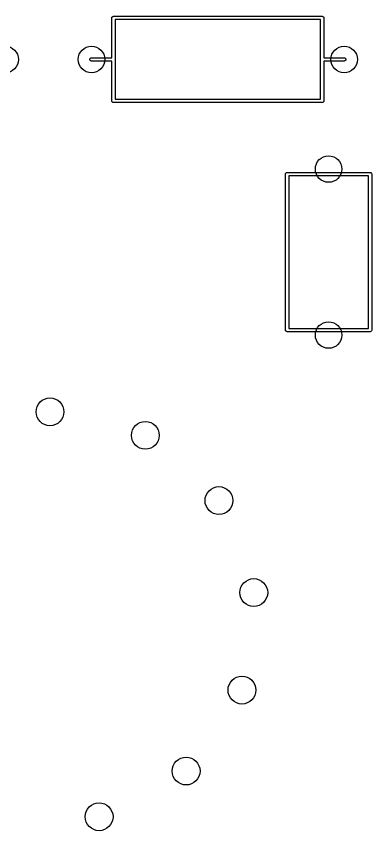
# Model space of a CAD drawing. Extents: x 2.68 to 10.38, y -4.66 to -2.29.
# Drawn here: x 9.802 to 10.224, y -4.446 to -3.48 of the extents above; entities that cross this region are included whole.
import ezdxf

# ---------------------------------------------------------------- set-up
doc = ezdxf.new("R2010")
doc.units = 0
doc.header["$MEASUREMENT"] = 0
doc.layers.add('BLACK', color=7, linetype='CONTINUOUS')

msp = doc.modelspace()

# ---------------------------------------------------------------- linework, layer by layer
at = {"layer": 'BLACK', "linetype": 'CONTINUOUS'}
for p, q in [((9.91575, -3.48226), (9.9159, -3.48151)), ((9.91575, -3.52951), (9.91575, -3.48226)), ((9.9159, -3.48151), (9.91696, -3.48045)), ((9.91696, -3.48045), (9.91772, -3.4803)), ((9.91772, -3.4803), (10.16575, -3.4803)), ((9.91969, -3.48423), (9.91969, -3.57872)), ((10.16378, -3.48423), (9.91969, -3.48423)), ((10.16378, -3.57872), (10.16378, -3.48423)), ((10.16575, -3.4803), (10.1665, -3.48045)), ((10.1665, -3.48045), (10.16757, -3.48151)), ((10.16757, -3.48151), (10.16772, -3.48226)), ((10.16772, -3.48226), (10.16772, -3.52951)), ((9.88991, -3.53072), (9.89098, -3.52966)), ((9.88991, -3.53223), (9.88991, -3.53072)), ((9.89098, -3.5333), (9.88991, -3.53223)), ((9.89098, -3.52966), (9.89173, -3.52951)), ((9.89173, -3.53344), (9.89098, -3.5333)), ((9.89173, -3.52951), (9.91575, -3.52951)), ((9.91575, -3.53344), (9.89173, -3.53344)), ((9.91575, -3.58069), (9.91575, -3.53344)), ((10.16772, -3.52951), (10.19173, -3.52951)), ((10.19173, -3.53344), (10.16772, -3.53344)), ((10.16772, -3.53344), (10.16772, -3.58069)), ((10.19173, -3.52951), (10.19249, -3.52966)), ((10.19249, -3.5333), (10.19173, -3.53344)), ((10.19249, -3.52966), (10.19355, -3.53072)), ((10.19355, -3.53223), (10.19249, -3.5333)), ((10.19355, -3.53072), (10.19355, -3.53223)), ((9.9159, -3.58144), (9.91575, -3.58069)), ((9.91696, -3.58251), (9.9159, -3.58144)), ((9.91772, -3.58266), (9.91696, -3.58251)), ((10.16575, -3.58266), (9.91772, -3.58266)), ((9.91969, -3.57872), (10.16378, -3.57872)), ((10.1665, -3.58251), (10.16575, -3.58266)), ((10.16757, -3.58144), (10.1665, -3.58251)), ((10.16772, -3.58069), (10.16757, -3.58144)), ((10.12205, -3.66732), (10.1222, -3.66657)), ((10.12205, -3.85236), (10.12205, -3.66732)), ((10.1222, -3.66657), (10.12326, -3.6655)), ((10.12326, -3.6655), (10.12402, -3.66535)), ((10.12402, -3.66535), (10.22244, -3.66535)), ((10.12598, -3.66929), (10.12598, -3.85039)), ((10.22047, -3.66929), (10.12598, -3.66929)), ((10.22047, -3.85039), (10.22047, -3.66929)), ((10.22244, -3.66535), (10.22319, -3.6655)), ((10.22319, -3.6655), (10.22426, -3.66657)), ((10.22426, -3.66657), (10.22441, -3.66732)), ((10.22441, -3.66732), (10.22441, -3.85236)), ((10.1222, -3.85312), (10.12205, -3.85236)), ((10.12326, -3.85418), (10.1222, -3.85312)), ((10.12598, -3.85039), (10.22047, -3.85039)), ((10.22426, -3.85312), (10.22319, -3.85418)), ((10.22441, -3.85236), (10.22426, -3.85312)), ((10.12402, -3.85433), (10.12326, -3.85418)), ((10.22244, -3.85433), (10.12402, -3.85433)), ((10.22319, -3.85418), (10.22244, -3.85433))]:
    msp.add_line(p, q, dxfattribs=at)
at = {"layer": 'BLACK'}
for centre, radius in [((9.78937, -3.53148), 0.01575), ((9.89173, -3.53148), 0.01575), ((10.19173, -3.53148), 0.01575), ((10.17323, -3.66142), 0.01575), ((10.17323, -3.85827), 0.01575), ((9.84252, -3.94931), 0.0165), ((9.95572, -3.97721), 0.0165), ((10.04302, -4.05451), 0.0165), ((10.08442, -4.16361), 0.0165), ((10.07032, -4.27931), 0.0165), ((10.00412, -4.37531), 0.0165), ((9.90082, -4.42951), 0.0165)]:
    msp.add_circle(centre, radius, dxfattribs=at)

doc.saveas('drawing.dxf')
